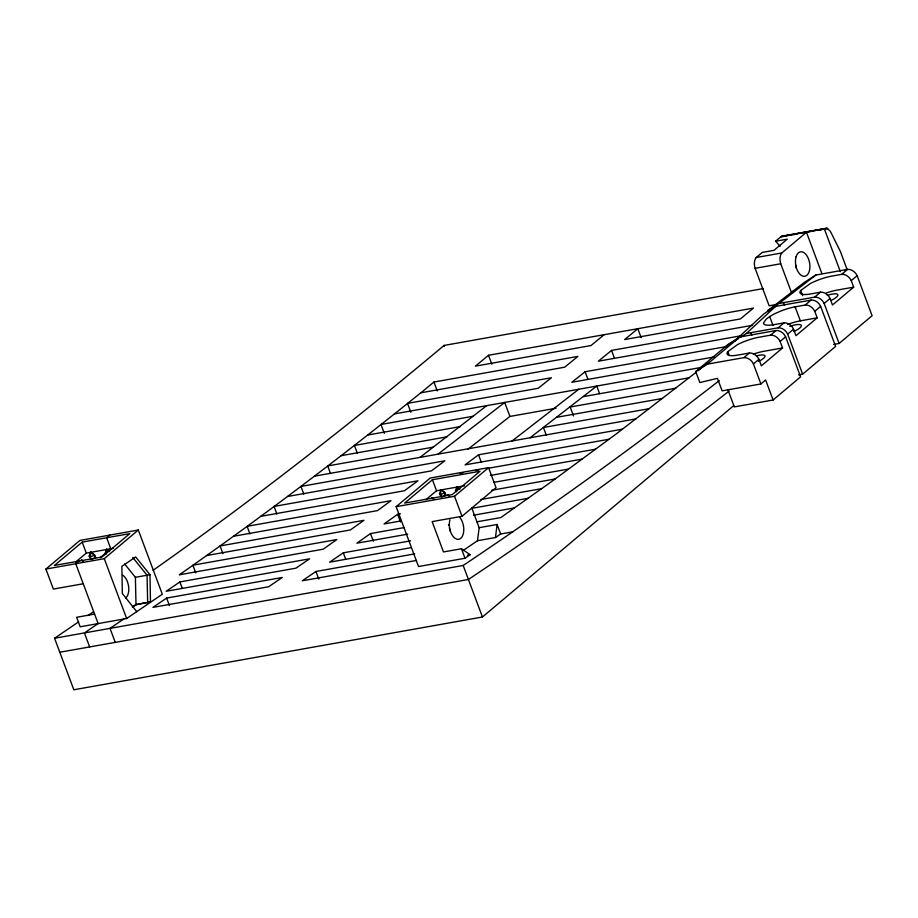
<?xml version="1.0" encoding="UTF-8"?>
<svg xmlns="http://www.w3.org/2000/svg" width="918" height="918" viewBox="0 0 918 918"><rect width="100%" height="100%" fill="white"/><g stroke="black" fill="none" stroke-linecap="round" stroke-linejoin="round"><path stroke-width="1.38" d="M462.569 550.88L477.498 540.725L479.15 527.678L471.668 507.665M477.498 540.725L495.468 537.523L497.108 524.488L479.15 527.678M89.275 556.044L90.664 552.062L94.669 555.092L95.598 557.593L91.33 559.395L89.275 556.044L91.33 559.395M439.527 493.666L440.904 489.684L444.909 492.714L445.85 495.215L441.581 497.017L439.527 493.666L441.581 497.017M729.202 355.461L727.779 351.64L737.636 344.548A22.376 5.726 -20.5 0 1 758.693 337.273L770.592 335.162L776.089 330.526A9.042 7.103 49.9 0 1 785.624 336.826L800.599 376.839L773.117 399.996L734.331 406.904L727.836 389.565M802.596 295.596L800.691 290.501L810.548 283.41A22.376 5.715 -20.5 0 1 831.605 276.146L841.703 274.344L847.601 269.387A9.042 7.103 49.9 0 1 857.137 275.687L872.1 315.712L839.109 343.458L833.533 344.457M844.973 270.546L846.798 268.676L840.36 251.44L830.354 231.313L827.107 228.33L780.862 236.81L775.595 241.239L780.185 246.311M740.608 337.17L746.403 333.475L775.538 306.417L811.11 300.071A9.042 7.103 49.9 0 1 820.658 306.382L835.621 346.407L802.63 374.154L798.614 374.865M773.117 399.996L765.623 379.983L760.919 383.954L722.122 390.861L717.44 378.354L699.849 382.554L695.741 371.549L728.226 344.376L739.816 336.986L776.089 330.526M695.741 371.549L707.33 364.148L739.816 336.986M707.33 364.148L743.89 357.641L749.386 353.017A9.042 7.103 49.9 0 1 758.922 359.317L761.355 365.823L782.561 347.968L780.128 341.462A9.042 7.103 49.9 0 0 770.592 335.162M760.919 383.954L753.426 363.953L758.922 359.317M780.128 341.462L785.624 336.826M83.24 583.756L53.382 589.069L45.9 569.057L79.935 540.427L138.308 530.03L162.314 594.244L126.65 618.514L80.176 626.787L76.619 617.286L94.588 614.085M82.184 542.113L54.426 565.454L102.024 556.985L129.782 533.633L82.184 542.113L86.292 553.118L75.62 562.103M78.902 561.105L75.758 563.744L98.134 623.597L84.422 632.927L89.654 646.938M109.793 535.114L106.649 537.753L110.768 548.757L100.096 557.742M45.9 569.057L104.273 558.66L138.308 530.03M396.151 506.679L430.186 478.048L488.56 467.652L496.041 487.665L462.006 516.295L432.137 521.608L443.486 551.947L461.444 548.746L470.2 554.713L465.001 558.259L418.528 566.532L396.151 506.679L454.525 496.282L488.56 467.652M432.424 479.735L404.677 503.075L452.276 494.595L480.022 471.255L432.424 479.735L436.543 490.74L425.872 499.713M776.318 304.489L769.135 305.797L755.124 268.32A9.042 5.106 79.9 0 1 756.248 257.51L762.296 252.427L773.977 250.339L787.265 239.162L775.595 241.239M756.248 257.51L781.838 252.955L806.933 231.864L812.499 231.256M746.403 333.475L778.12 327.829L784.018 322.872A9.042 7.103 49.9 0 1 793.554 329.172L795.986 335.678L817.192 317.835L814.759 311.34A9.042 7.103 49.9 0 0 805.224 305.028L795.114 306.83A22.376 5.715 -20.5 0 0 769.697 316.572L766.323 318.994L763.466 323.01A22.376 5.715 -20.5 0 0 773.908 324.674L784.018 322.872M805.224 305.028L811.11 300.071M847.601 269.387L815.872 275.033L804.271 282.434L767.437 310.869L779.038 303.468L814.61 297.134L820.497 292.176A9.042 7.103 49.9 0 1 830.044 298.488L832.465 304.983L853.683 287.15L851.25 280.644A9.042 7.103 49.9 0 0 841.703 274.344M802.63 374.154L787.667 334.129L793.554 329.172M814.759 311.34L820.658 306.382M839.109 343.458L824.146 303.445L830.044 298.488M851.25 280.644L857.137 275.687M78.627 621.865L54.564 638.251L73.83 689.774L482.443 616.999L733.666 405.676M763.489 288.539L444.094 345.432C350.056 424.139 253.311 499.69 153.054 570.319M420.765 392.824L564.685 367.189L577.858 356.413L433.939 382.037L424.047 390.207C344.502 454.376 263.099 516.283 179.297 574.829L323.216 549.193L336.803 539.566L192.883 565.201L195.741 572.832M641.166 337.606L637.826 328.69L624.676 339.545L740.31 318.959L753.46 308.104L488.525 355.277L475.375 366.144L591.008 345.547L604.147 334.691M752.622 325.282L611.537 350.412L598.352 361.187L740.86 335.804M780.862 236.81L786.829 235.823M486.735 405.641L420.065 457.359M556.067 408.223L509.926 416.439L467.767 449.384M727.607 346.361L585.099 371.744L571.834 382.29L714.342 356.918M578.788 389.243L512.118 440.961M695.867 372.49L616.747 433.548L551.546 481.617L500.815 517.568L476.821 521.837M698.07 370.734L701.386 368.095M779.038 303.468L815.872 275.033M438.024 454.158L504.693 402.44L509.926 416.439M622.461 429.176L478.542 454.8L465.105 464.875L609.024 439.24M530.076 437.76L596.746 386.053L599.603 393.684M719.299 380.58C636.174 445.253 550.708 506.897 463.177 565.465L54.564 638.251M729.076 391.114C644.47 456.98 557.547 519.863 468.421 579.476L59.796 652.25M179.859 581.932L166.192 591.272L295.963 568.162L309.63 558.821L179.859 581.932L182.246 588.312M410.587 540.84L343.309 552.82L329.631 562.172L411.448 547.598M404.345 527.54L370.482 533.576L356.895 543.192L407.684 534.15M400.466 513.816L397.643 514.321L384.057 523.948L400.994 520.931M87.841 615.599L93.59 611.686M132.422 606.844L135.875 604.492L150.472 601.887L149.99 574.714L135.68 556.939L121.853 566.349L122.335 593.521L136.759 611.64M132.536 607.177L136.002 604.824L150.472 601.887M123.735 619.03L110.011 628.371L115.255 642.382M166.64 598.066L152.962 607.383L268.584 586.786L282.274 577.479L166.64 598.066L169.497 605.708M414.649 553.898L315.953 571.478L302.263 580.796L416.474 560.45M495.468 537.523L500.666 533.989L512.565 531.866M775.538 306.417L763.937 313.818L734.802 340.876L738.279 338.65M726.127 346.143L737.716 338.753M697.829 369.793L709.43 362.392M831.283 300.335L832.041 299.991A12.427 3.179 -20.5 0 0 837.664 294.391A12.427 3.179 -20.5 0 0 827.302 295.344M758.371 361.485L759.129 361.13A12.427 3.179 -20.5 0 0 764.923 355.759A12.427 3.179 -20.5 0 0 756.398 355.886M781.861 236.156L826.533 228.226M781.344 236.419L827.107 228.33M793.565 234.629L796.262 234.147M804.352 232.713L807.037 232.231M819.407 230.028L822.172 229.534M824.938 229.041L827.692 228.548M755.124 268.32L780.725 263.764A9.042 5.106 79.9 0 1 781.838 252.955M793.944 291.236L791.178 291.729L780.725 263.764M820.497 292.176L810.399 293.978A22.376 5.715 -20.5 0 1 800.691 290.501M853.683 287.15L836.837 290.145A22.376 5.715 -20.5 0 0 826.326 292.968M787.644 324.444A22.376 5.715 -20.5 0 1 800.358 320.841L817.192 317.835M394.247 413.926L538.166 388.291L551.42 377.734L407.5 403.369L410.839 412.285M749.386 353.017L737.487 355.128A22.376 5.726 -20.5 0 1 727.779 351.64M782.561 347.968L763.925 351.284A22.376 5.726 -20.5 0 0 753.414 354.096M702.5 367.211L380.993 424.472L384.321 433.388M367.728 435.029L473.47 416.198M583.492 396.599L689.234 377.768M460.17 426.618L354.428 445.459L357.286 453.09M675.935 388.199L570.181 407.03L573.52 415.946M341.06 455.695L446.802 436.865M556.813 417.277L662.566 398.435M433.434 447.112L327.68 465.942L330.537 473.585M649.198 408.682L543.445 427.513L546.302 435.155M314.312 476.19L635.83 418.929M287.518 496.5L431.426 470.877L444.863 460.802L300.943 486.437L303.801 494.068M460.102 473.298L462.924 472.793M475.616 470.532L478.439 470.039M486.907 468.524L595.553 449.177M260.563 516.375L404.482 490.74L417.954 480.803L274.034 506.438L276.892 514.069M490.361 475.444L582.069 459.115M86.292 553.118L113.488 548.275M436.543 490.74L464.542 485.748M493.815 482.363L568.598 469.052M233.608 536.25L377.527 510.615L390.999 500.677L247.091 526.312L249.937 533.92M491.623 490.292L555.115 478.978M480.894 499.495L541.563 488.686M206.47 555.574L350.389 529.95L363.964 520.322L220.056 545.958L222.913 553.588M471.542 508.365L527.976 498.313M473.481 515.227L514.39 507.941M124.664 563.985L135.394 577.319L149.99 574.714M467.434 555.206L470.2 554.713M444.725 494.366L445.85 495.215M93.544 554.254L94.669 555.092L90.4 556.893L90.664 552.062L93.544 554.254L95.598 557.593M459.803 489.122L456.808 486.861L455.42 490.843L456.544 491.681L456.808 486.861L459.689 489.042M449.533 496.168L447.536 494.653L449.453 496.11M433.64 498.99L431.644 497.487L433.56 498.933M109.563 551.5L106.557 549.239L105.168 553.221L106.293 554.059L106.557 549.239L109.437 551.42M83.4 561.38L81.392 559.865L83.308 561.323M132.754 557.467L147.064 575.23L147.66 602.747M824.41 229.052L840.326 271.602M806.452 232.254L821.862 273.472M795.114 306.83L800.358 320.841M783.524 302.676L784.454 305.178M769.697 316.572L773.025 325.488M750.89 332.672L751.831 335.173M611.537 350.412L614.394 358.054M585.099 371.744L587.956 379.375M488.525 355.277L491.853 364.194M444.094 345.432L444.473 346.43M478.542 454.8L481.399 462.431M497.108 524.488L500.666 533.989M433.939 382.037L437.278 390.965M454.525 496.282L462.006 516.295M461.444 548.746L465.001 558.259M463.177 565.465L482.443 616.999M397.643 514.321L400.5 521.963M370.482 533.576L373.339 541.207M343.309 552.82L345.696 559.2M315.953 571.478L318.81 579.12M136.002 604.824L135.394 577.319M104.273 558.66L126.65 618.514M448.523 524.58L448.741 525.371M795.539 264.636A12.427 7.011 79.9 0 1 795.963 267.849M743.89 357.641A9.042 7.103 49.9 0 1 753.426 363.953M459.539 517.144A12.427 7.011 79.9 0 1 463.142 534.333A12.427 7.011 79.9 0 1 453.549 536.973A12.427 7.011 79.9 0 1 449.958 519.783M449.407 527.666A12.427 7.011 79.9 0 1 449.831 530.879M814.61 297.134A9.042 7.103 49.9 0 1 824.146 303.445M793.703 331.57A12.427 3.179 -20.5 0 0 801.448 325.718L801.058 324.983A12.427 3.179 -20.5 0 0 789.801 326.36M122.76 575.253A12.427 7.011 79.9 0 1 127.464 581.76L128.348 584.846A12.427 7.011 79.9 0 1 125.777 597.974M778.12 327.829A9.042 7.103 49.9 0 1 787.667 334.129M440.904 489.684L440.651 494.515L444.909 492.714L440.904 489.684M796.09 256.765A12.427 7.011 79.9 0 0 803.376 276.261A12.427 7.011 79.9 0 0 808.563 259.083A12.427 7.011 79.9 0 0 796.09 256.765"/></g></svg>
